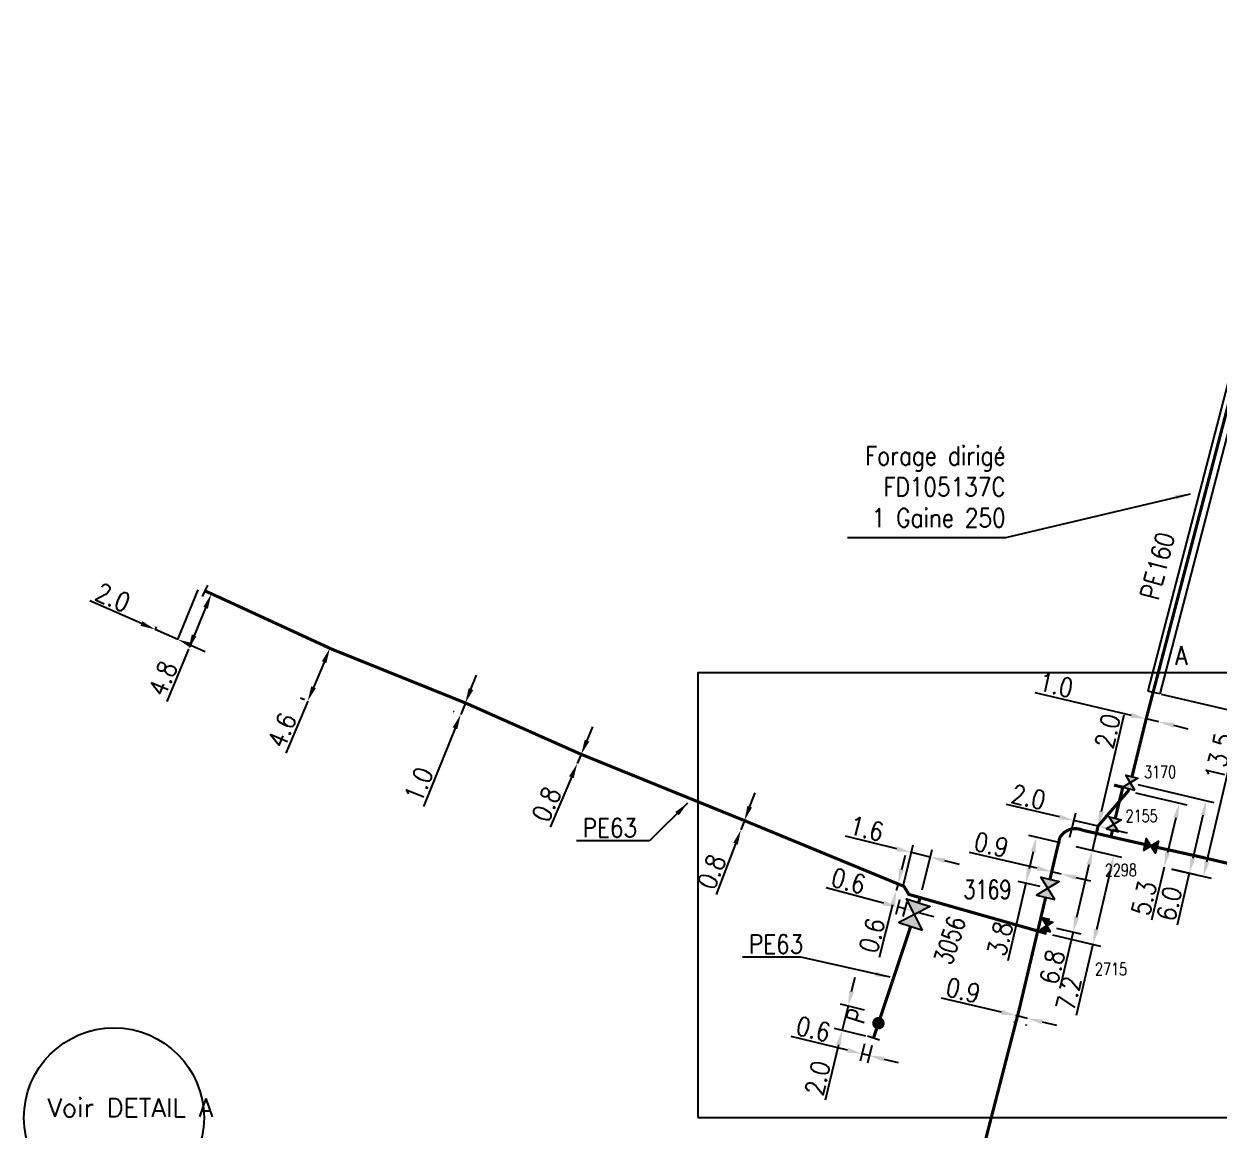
# Model space of a CAD drawing. Header units: millimetres. Extents: x 104988 to 105484, y 137061 to 138000.
# Drawn here: x 105015.8 to 105112, y 137683.5 to 137772.5 of the extents above; entities that cross this region are included whole.
import ezdxf
from ezdxf.enums import TextEntityAlignment as Align

# ---------------------------------------------------------------- set-up
doc = ezdxf.new("R2010")
doc.units = ezdxf.units.MM
doc.header["$PDMODE"] = 34
doc.layers.get('0').update_dxf_attribs({"linetype": 'CONTINUOUS'})
doc.layers.get('DEFPOINTS').update_dxf_attribs({"linetype": 'CONTINUOUS'})
for name, color, linetype in [('G_120', 4, 'CONTINUOUS'), ('G_300', 7, 'CONTINUOUS'), ('G_340', 7, 'CONTINUOUS'), ('G_400', 7, 'CONTINUOUS')]:
    doc.layers.add(name, color=color, linetype=linetype)
doc.styles.add('G_ROMANS', font='ROMANS.SHX', dxfattribs={"width": 0.75})
doc.styles.get("Standard").update_dxf_attribs({"font": 'romans.shx', "width": 0.85})
doc.linetypes.add('G_TYPB_PE', pattern='A,5,-0.3,["o",Standard,S=1.5,R=0,X=0,Y=-0.5],-1.65', length=6.95)
doc.dimstyles.get("Standard").update_dxf_attribs({"dimtxt": 1.5, "dimasz": 1.2, "dimexe": 0.625, "dimexo": 0.625, "dimgap": 0.25, "dimtad": 1, "dimdec": 1, "dimzin": 0, "dimdsep": 46, "dimtxsty": 'Standard', "dimcen": -0.5, "dimadec": 0, "dimazin": 0, "dimtfac": 1, "dimtdec": 1, "dimtmove": 0, "dimatfit": 3, "dimfxl": 0, "dimtolj": 1, "dimtzin": 0, "dimarcsym": 0})

# ---------------------------------------------------------------- blocks, each defined once
blk = doc.blocks.new('*D17')
at = {"layer": 'DEFPOINTS', "color": 0, "linetype": 'Continuous', "transparency": 16777216}
for p in [(105095.642, 137692.822), (105096.556, 137692.489), (105096.582, 137692.6)]:
    blk.add_point(p, dxfattribs=at)
at = {"layer": 'G_120', "color": 0, "linetype": 'Continuous', "lineweight": -2, "transparency": 16777216}
for p, q in [((105094.448, 137692.988), (105089.633, 137694.128)), ((105096.556, 137692.489), (105095.616, 137692.712)), ((105095.498, 137692.214), (105095.472, 137692.103)), ((105096.438, 137691.992), (105096.412, 137691.881)), ((105097.724, 137692.213), (105098.892, 137691.936))]:
    blk.add_line(p, q, dxfattribs=at)
at = {"layer": 'G_120', "color": 0, "linetype": 'Continuous', "transparency": 16777216}
for points in [[(105094.494, 137693.183), (105094.402, 137692.793), (105095.616, 137692.712)], [(105097.77, 137692.407), (105097.678, 137692.018), (105096.556, 137692.489)]]:
    blk.add_solid(points, dxfattribs=at)
at = {"layer": 'G_120', "color": 0, "linetype": 'Continuous', "transparency": 16777216, "insert": (105091.377, 137694.743), "char_height": 1.5, "attachment_point": 5, "rotation": 346.68155}
blk.add_mtext('\\A1;0.9', dxfattribs=at)
blk = doc.blocks.new('*D188')
at = {"layer": 'DEFPOINTS', "color": 0, "linetype": 'Continuous', "transparency": 16777216}
for p in [(105099.82, 137706.467), (105101.759, 137706.013), (105098.281, 137699.894)]:
    blk.add_point(p, dxfattribs=at)
at = {"layer": 'G_300', "color": 0, "linetype": 'Continuous', "lineweight": -2, "transparency": 16777216}
for p, q in [((105100.429, 137706.324), (105102.367, 137705.87)), ((105101.485, 137704.844), (105100.493, 137700.609)), ((105098.889, 137699.752), (105100.828, 137699.298)), ((105100.22, 137699.44), (105099.152, 137694.882))]:
    blk.add_line(p, q, dxfattribs=at)
at = {"layer": 'G_300', "color": 0, "linetype": 'Continuous', "transparency": 16777216}
for points in [[(105101.291, 137704.89), (105101.68, 137704.799), (105101.759, 137706.013)], [(105100.299, 137700.654), (105100.688, 137700.563), (105100.22, 137699.44)]]:
    blk.add_solid(points, dxfattribs=at)
at = {"layer": 'G_300', "color": 0, "linetype": 'Continuous', "transparency": 16777216, "insert": (105098.533, 137696.624), "char_height": 1.5, "attachment_point": 5, "rotation": 76.81875}
blk.add_mtext('\\A1;6.8', dxfattribs=at)
blk = doc.blocks.new('*D189')
at = {"layer": 'DEFPOINTS', "color": 0, "linetype": 'Continuous', "transparency": 16777216}
for p in [(105086.424, 137702.618), (105087.004, 137702.464), (105086.116, 137701.455)]:
    blk.add_point(p, dxfattribs=at)
at = {"layer": 'G_120', "color": 0, "linetype": 'Continuous', "lineweight": -2, "transparency": 16777216}
for p, q in [((105084.956, 137701.763), (105080.364, 137702.98)), ((105086.264, 137702.014), (105085.955, 137700.851)), ((105086.696, 137701.301), (105086.116, 137701.455)), ((105086.844, 137701.86), (105086.535, 137700.697)), ((105087.855, 137700.994), (105089.015, 137700.686))]:
    blk.add_line(p, q, dxfattribs=at)
at = {"layer": 'G_120', "color": 0, "linetype": 'Continuous', "transparency": 16777216}
for points in [[(105085.007, 137701.956), (105084.904, 137701.569), (105086.116, 137701.455)], [(105087.907, 137701.187), (105087.804, 137700.801), (105086.696, 137701.301)]]:
    blk.add_solid(points, dxfattribs=at)
at = {"layer": 'G_120', "color": 0, "linetype": 'Continuous', "transparency": 16777216, "insert": (105082.153, 137703.54), "char_height": 1.5, "attachment_point": 5, "rotation": 345.15176}
blk.add_mtext('\\A1;0.6', dxfattribs=at)
blk = doc.blocks.new('*D190')
at = {"layer": 'DEFPOINTS', "color": 0, "linetype": 'Continuous', "transparency": 16777216}
for p in [(105086.134, 137703.307), (105085.998, 137702.774), (105085.998, 137702.774)]:
    blk.add_point(p, dxfattribs=at)
at = {"layer": 'G_120', "color": 0, "linetype": 'Continuous', "lineweight": -2, "transparency": 16777216}
for p, q in [((105086.432, 137704.47), (105086.729, 137705.632)), ((105086.134, 137703.307), (105085.998, 137702.774)), ((105085.701, 137701.612), (105084.618, 137697.376))]:
    blk.add_line(p, q, dxfattribs=at)
at = {"layer": 'G_120', "color": 0, "linetype": 'Continuous', "transparency": 16777216}
for points in [[(105086.238, 137704.519), (105086.625, 137704.42), (105086.134, 137703.307)], [(105085.507, 137701.661), (105085.895, 137701.562), (105085.998, 137702.774)]]:
    blk.add_solid(points, dxfattribs=at)
at = {"layer": 'G_120', "color": 0, "linetype": 'Continuous', "transparency": 16777216, "insert": (105084.042, 137699.16), "char_height": 1.5, "attachment_point": 5, "rotation": 75.66106}
blk.add_mtext('\\A1;0.6', dxfattribs=at)
blk = doc.blocks.new('*D191')
at = {"layer": 'DEFPOINTS', "color": 0, "linetype": 'Continuous', "transparency": 16777216}
for p in [(105051.406, 137717.84), (105050.964, 137716.94), (105051.03, 137716.913)]:
    blk.add_point(p, dxfattribs=at)
at = {"layer": 'G_120', "color": 0, "linetype": 'Continuous', "lineweight": -2, "transparency": 16777216}
for p, q in [((105051.791, 137718.979), (105052.243, 137720.091)), ((105050.827, 137718.075), (105050.761, 137718.102)), ((105051.34, 137717.867), (105050.964, 137716.94)), ((105050.451, 137717.148), (105050.385, 137717.175)), ((105050.512, 137715.828), (105047.962, 137709.546))]:
    blk.add_line(p, q, dxfattribs=at)
at = {"layer": 'G_120', "color": 0, "linetype": 'Continuous', "transparency": 16777216}
for points in [[(105051.606, 137719.054), (105051.977, 137718.903), (105051.34, 137717.867)], [(105050.327, 137715.904), (105050.698, 137715.753), (105050.964, 137716.94)]]:
    blk.add_solid(points, dxfattribs=at)
at = {"layer": 'G_120', "color": 0, "linetype": 'Continuous', "transparency": 16777216, "insert": (105047.598, 137711.307), "char_height": 1.5, "attachment_point": 5, "rotation": 67.90596}
blk.add_mtext('\\A1;1.0', dxfattribs=at)
blk = doc.blocks.new('*D192')
at = {"layer": 'DEFPOINTS', "color": 0, "linetype": 'Continuous', "transparency": 16777216}
for p in [(105060.655, 137713.732), (105060.34, 137712.996), (105060.34, 137712.996)]:
    blk.add_point(p, dxfattribs=at)
at = {"layer": 'G_120', "color": 0, "linetype": 'Continuous', "lineweight": -2, "transparency": 16777216}
for p, q in [((105061.126, 137714.835), (105061.597, 137715.939)), ((105060.655, 137713.732), (105060.34, 137712.996)), ((105059.869, 137711.892), (105058.152, 137707.872))]:
    blk.add_line(p, q, dxfattribs=at)
at = {"layer": 'G_120', "color": 0, "linetype": 'Continuous', "transparency": 16777216}
for points in [[(105060.942, 137714.914), (105061.31, 137714.757), (105060.655, 137713.732)], [(105059.685, 137711.971), (105060.053, 137711.814), (105060.34, 137712.996)]]:
    blk.add_solid(points, dxfattribs=at)
at = {"layer": 'G_120', "color": 0, "linetype": 'Continuous', "transparency": 16777216, "insert": (105057.855, 137709.723), "char_height": 1.5, "attachment_point": 5, "rotation": 66.86924}
blk.add_mtext('\\A1;0.8', dxfattribs=at)
blk = doc.blocks.new('*D193')
at = {"layer": 'DEFPOINTS', "color": 0, "linetype": 'Continuous', "transparency": 16777216}
for p in [(105073.781, 137708.402), (105073.496, 137707.655), (105073.496, 137707.655)]:
    blk.add_point(p, dxfattribs=at)
at = {"layer": 'G_120', "color": 0, "linetype": 'Continuous', "lineweight": -2, "transparency": 16777216}
for p, q in [((105074.21, 137709.523), (105074.638, 137710.644)), ((105073.781, 137708.402), (105073.496, 137707.655)), ((105073.067, 137706.534), (105071.507, 137702.451))]:
    blk.add_line(p, q, dxfattribs=at)
at = {"layer": 'G_120', "color": 0, "linetype": 'Continuous', "transparency": 16777216}
for points in [[(105074.023, 137709.595), (105074.396, 137709.452), (105073.781, 137708.402)], [(105072.88, 137706.606), (105073.254, 137706.463), (105073.496, 137707.655)]]:
    blk.add_solid(points, dxfattribs=at)
at = {"layer": 'G_120', "color": 0, "linetype": 'Continuous', "transparency": 16777216, "insert": (105071.139, 137704.289), "char_height": 1.5, "attachment_point": 5, "rotation": 69.08682}
blk.add_mtext('\\A1;0.8', dxfattribs=at)
blk = doc.blocks.new('*D194')
at = {"layer": 'DEFPOINTS', "color": 0, "linetype": 'Continuous', "transparency": 16777216}
for p in [(105040.758, 137722.126), (105038.665, 137718.016), (105038.979, 137717.884)]:
    blk.add_point(p, dxfattribs=at)
at = {"layer": 'G_120', "color": 0, "linetype": 'Continuous', "lineweight": -2, "transparency": 16777216}
for p, q in [((105040.182, 137722.368), (105039.868, 137722.499)), ((105039.98, 137721.151), (105039.129, 137719.122)), ((105038.665, 137718.016), (105036.905, 137713.818)), ((105038.402, 137718.126), (105038.089, 137718.258))]:
    blk.add_line(p, q, dxfattribs=at)
at = {"layer": 'G_120', "color": 0, "linetype": 'Continuous', "transparency": 16777216}
for points in [[(105039.796, 137721.229), (105040.165, 137721.074), (105040.445, 137722.258)], [(105038.945, 137719.2), (105039.314, 137719.045), (105038.665, 137718.016)]]:
    blk.add_solid(points, dxfattribs=at)
at = {"layer": 'G_120', "color": 0, "linetype": 'Continuous', "transparency": 16777216, "insert": (105036.596, 137715.667), "char_height": 1.5, "attachment_point": 5, "rotation": 67.24482}
blk.add_mtext('\\A1;4.6', dxfattribs=at)
blk = doc.blocks.new('*D195')
at = {"layer": 'DEFPOINTS', "color": 0, "linetype": 'Continuous', "transparency": 16777216}
for p in [(105030.918, 137726.624), (105029.069, 137722.194), (105029.076, 137722.191)]:
    blk.add_point(p, dxfattribs=at)
at = {"layer": 'G_120', "color": 0, "linetype": 'Continuous', "lineweight": -2, "transparency": 16777216}
for p, q in [((105030.341, 137726.864), (105030.334, 137726.867)), ((105030.45, 137725.519), (105029.529, 137723.302)), ((105029.069, 137722.194), (105027.322, 137717.99)), ((105028.499, 137722.431), (105028.492, 137722.434))]:
    blk.add_line(p, q, dxfattribs=at)
at = {"layer": 'G_120', "color": 0, "linetype": 'Continuous', "transparency": 16777216}
for points in [[(105030.266, 137725.595), (105030.635, 137725.442), (105030.911, 137726.627)], [(105029.345, 137723.379), (105029.714, 137723.226), (105029.069, 137722.194)]]:
    blk.add_solid(points, dxfattribs=at)
at = {"layer": 'G_120', "color": 0, "linetype": 'Continuous', "transparency": 16777216, "insert": (105027.007, 137719.838), "char_height": 1.5, "attachment_point": 5, "rotation": 67.43752}
blk.add_mtext('\\A1;4.8', dxfattribs=at)
blk = doc.blocks.new('*D196')
at = {"layer": 'DEFPOINTS', "color": 0, "linetype": 'Continuous', "transparency": 16777216}
for p in [(105026.228, 137723.415), (105026.388, 137723.779), (105028.06, 137722.612)]:
    blk.add_point(p, dxfattribs=at)
at = {"layer": 'G_340', "color": 0, "linetype": 'Continuous', "lineweight": -2, "transparency": 16777216}
for p, q in [((105025.289, 137724.261), (105021.15, 137726.075)), ((105026.479, 137723.988), (105026.388, 137723.779)), ((105028.219, 137722.976), (105026.388, 137723.779)), ((105029.319, 137722.494), (105030.418, 137722.013))]:
    blk.add_line(p, q, dxfattribs=at)
at = {"layer": 'G_340', "color": 0, "linetype": 'Continuous', "transparency": 16777216}
for points in [[(105025.369, 137724.444), (105025.208, 137724.077), (105026.388, 137723.779)], [(105029.399, 137722.678), (105029.238, 137722.311), (105028.219, 137722.976)]]:
    blk.add_solid(points, dxfattribs=at)
at = {"layer": 'G_340', "color": 0, "linetype": 'Continuous', "transparency": 16777216, "insert": (105023.003, 137726.354), "char_height": 1.5, "attachment_point": 5, "rotation": 336.33325}
blk.add_mtext('\\A1;2.0', dxfattribs=at)
blk = doc.blocks.new('G_340_07')
at = {"color": 0, "linetype": 'Continuous', "const_width": 0.25, "flags": 128}
blk.add_lwpolyline([(0, 0), (1.25, 0)], dxfattribs=at)
at = {"color": 0, "linetype": 'Continuous', "flags": 128}
blk.add_lwpolyline([(1.25, -0.5), (1.25, 0.5)], dxfattribs=at)
at = {"color": 0, "linetype": 'Continuous', "width": 0.75, "flags": 3}
for tag, p in [('DEF_LEG', (0, -5)), ('DEF_COUP', (0, -7.5)), ('DEF_TYPE', (0, -10))]:
    blk.add_attdef(tag, text='', height=1.2, dxfattribs=at).set_placement(p, align=Align.MIDDLE)
blk = doc.blocks.new('G_300_04')
at = {"linetype": 'Continuous'}
h = blk.add_hatch(color=0, dxfattribs=at)
h.paths.add_polyline_path([(-1, 1), (-1, -1), (0, 0)])
h.paths.add_polyline_path([(1, 1), (0, 0), (1, -1)])
at = {"color": 0, "linetype": 'Continuous', "flags": 128}
blk.add_lwpolyline([(-1, -1), (1, 1), (1, -1), (-1, 1)], close=True, dxfattribs=at)
at = {"color": 0, "linetype": 'Continuous', "style": 'G_ROMANS', "width": 0.75}
blk.add_attdef('NUM', text='', height=1.5, dxfattribs=at).set_placement((0, 2.1), align=Align.MIDDLE_CENTER)
at = {"color": 0, "linetype": 'Continuous', "style": 'G_ROMANS', "width": 0.75, "flags": 3}
for tag, p in [('DEF_LEG', (0, -5)), ('DEF_COUP', (0, -7.5)), ('DEF_TYPE', (0, -10))]:
    blk.add_attdef(tag, text='', height=1.2, dxfattribs=at).set_placement(p, align=Align.MIDDLE)
blk = doc.blocks.new('*D232')
at = {"layer": 'DEFPOINTS', "color": 0, "linetype": 'Continuous', "transparency": 16777216}
for p in [(105088.721, 137705.466), (105086.424, 137702.618), (105087.925, 137702.23)]:
    blk.add_point(p, dxfattribs=at)
at = {"layer": 'G_120', "color": 0, "linetype": 'Continuous', "lineweight": -2, "transparency": 16777216}
for p, q in [((105086.05, 137706.123), (105081.924, 137707.138)), ((105086.573, 137703.225), (105087.365, 137706.443)), ((105088.721, 137705.466), (105087.216, 137705.836)), ((105088.074, 137702.837), (105088.87, 137706.073)), ((105089.886, 137705.179), (105091.051, 137704.892))]:
    blk.add_line(p, q, dxfattribs=at)
at = {"layer": 'G_120', "color": 0, "linetype": 'Continuous', "transparency": 16777216}
for points in [[(105086.098, 137706.317), (105086.002, 137705.929), (105087.216, 137705.836)], [(105089.934, 137705.373), (105089.838, 137704.985), (105088.721, 137705.466)]]:
    blk.add_solid(points, dxfattribs=at)
at = {"layer": 'G_120', "color": 0, "linetype": 'Continuous', "transparency": 16777216, "insert": (105083.615, 137707.752), "char_height": 1.5, "attachment_point": 5, "rotation": 346.17927}
blk.add_mtext('\\A1;1.6', dxfattribs=at)
blk = doc.blocks.new('*D233')
at = {"layer": 'DEFPOINTS', "color": 0, "linetype": 'Continuous', "transparency": 16777216}
for p in [(105082.117, 137693.476), (105084.058, 137693.001), (105084.165, 137690.915)]:
    blk.add_point(p, dxfattribs=at)
at = {"layer": 'G_340', "color": 0, "linetype": 'Continuous', "lineweight": -2, "transparency": 16777216}
for p, q in [((105082.402, 137694.641), (105082.688, 137695.807)), ((105083.451, 137693.149), (105081.51, 137693.624)), ((105082.117, 137693.476), (105081.641, 137691.533)), ((105083.558, 137691.064), (105081.034, 137691.682)), ((105081.356, 137690.368), (105080.263, 137685.905))]:
    blk.add_line(p, q, dxfattribs=at)
at = {"layer": 'G_340', "color": 0, "linetype": 'Continuous', "transparency": 16777216}
for points in [[(105082.208, 137694.689), (105082.597, 137694.594), (105082.117, 137693.476)], [(105081.162, 137690.415), (105081.55, 137690.32), (105081.641, 137691.533)]]:
    blk.add_solid(points, dxfattribs=at)
at = {"layer": 'G_340', "color": 0, "linetype": 'Continuous', "transparency": 16777216, "insert": (105079.669, 137687.683), "char_height": 1.5, "attachment_point": 5, "rotation": 76.24266}
blk.add_mtext('\\A1;2.0', dxfattribs=at)
blk = doc.blocks.new('*D234')
at = {"layer": 'DEFPOINTS', "color": 0, "linetype": 'Continuous', "transparency": 16777216}
for p in [(105083.582, 137691.058), (105084.165, 137690.915), (105083.236, 137689.642)]:
    blk.add_point(p, dxfattribs=at)
at = {"layer": 'G_340', "color": 0, "linetype": 'Continuous', "lineweight": -2, "transparency": 16777216}
for p, q in [((105082.07, 137689.928), (105077.548, 137691.035)), ((105083.434, 137690.451), (105083.087, 137689.035)), ((105083.818, 137689.5), (105083.236, 137689.642)), ((105084.016, 137690.308), (105083.67, 137688.893)), ((105084.984, 137689.214), (105086.15, 137688.929))]:
    blk.add_line(p, q, dxfattribs=at)
at = {"layer": 'G_340', "color": 0, "linetype": 'Continuous', "transparency": 16777216}
for points in [[(105082.118, 137690.122), (105082.023, 137689.733), (105083.236, 137689.642)], [(105085.032, 137689.408), (105084.936, 137689.02), (105083.818, 137689.5)]]:
    blk.add_solid(points, dxfattribs=at)
at = {"layer": 'G_340', "color": 0, "linetype": 'Continuous', "transparency": 16777216, "insert": (105079.326, 137691.629), "char_height": 1.5, "attachment_point": 5, "rotation": 346.24266}
blk.add_mtext('\\A1;0.6', dxfattribs=at)
blk = doc.blocks.new('G_300_12')
at = {"color": 0, "linetype": 'Continuous', "const_width": 0.497, "flags": 128}
blk.add_lwpolyline([(-0.252, 0, 1), (0.252, 0, 1)], format="xyb", close=True, dxfattribs=at)
at = {"color": 0, "linetype": 'Continuous', "style": 'G_ROMANS', "width": 0.75}
blk.add_text('P', height=1.5, dxfattribs=at).set_placement((0, 1.85), align=Align.MIDDLE)
at = {"color": 0, "linetype": 'Continuous', "width": 0.75, "flags": 3}
for tag, p in [('DEF_LEG', (0, -5)), ('DEF_COUP', (0, -7.5)), ('DEF_TYPE', (0, -10))]:
    blk.add_attdef(tag, text='', height=1.2, dxfattribs=at).set_placement(p, align=Align.MIDDLE)
blk = doc.blocks.new('*D300')
at = {"layer": 'DEFPOINTS', "color": 0, "linetype": 'Continuous', "transparency": 16777216}
for p in [(105104.813, 137711.451), (105110.935, 137710.011), (105107.527, 137704.651)]:
    blk.add_point(p, dxfattribs=at)
at = {"layer": 'G_300', "color": 0, "linetype": 'Continuous', "lineweight": -2, "transparency": 16777216}
for p, q in [((105105.422, 137711.307), (105111.544, 137709.868)), ((105110.66, 137708.843), (105109.837, 137705.34)), ((105108.135, 137704.508), (105110.17, 137704.029)), ((105109.562, 137704.172), (105108.575, 137699.976))]:
    blk.add_line(p, q, dxfattribs=at)
at = {"layer": 'G_300', "color": 0, "linetype": 'Continuous', "transparency": 16777216}
for points in [[(105110.466, 137708.888), (105110.855, 137708.797), (105110.935, 137710.011)], [(105109.642, 137705.386), (105110.031, 137705.294), (105109.562, 137704.172)]]:
    blk.add_solid(points, dxfattribs=at)
at = {"layer": 'G_300', "color": 0, "linetype": 'Continuous', "transparency": 16777216, "insert": (105107.958, 137701.719), "char_height": 1.5, "attachment_point": 5, "rotation": 76.76534}
blk.add_mtext('\\A1;6.0', dxfattribs=at)
blk = doc.blocks.new('*D301')
at = {"layer": 'DEFPOINTS', "color": 0, "linetype": 'Continuous', "transparency": 16777216}
for p in [(105102.221, 137707.958), (105102.221, 137707.958), (105099.82, 137706.467)]:
    blk.add_point(p, dxfattribs=at)
at = {"layer": 'G_120', "color": 0, "linetype": 'Continuous', "lineweight": -2, "transparency": 16777216}
for p, q in [((105102.496, 137709.126), (105104.332, 137716.919)), ((105101.762, 137706.009), (105102.221, 137707.958)), ((105102.829, 137707.815), (105102.829, 137707.815)), ((105100.428, 137706.323), (105102.37, 137705.866)), ((105101.487, 137704.841), (105101.211, 137703.673))]:
    blk.add_line(p, q, dxfattribs=at)
at = {"layer": 'G_120', "color": 0, "linetype": 'Continuous', "transparency": 16777216}
for points in [[(105102.302, 137709.172), (105102.691, 137709.081), (105102.221, 137707.958)], [(105101.292, 137704.887), (105101.681, 137704.795), (105101.762, 137706.009)]]:
    blk.add_solid(points, dxfattribs=at)
at = {"layer": 'G_120', "color": 0, "linetype": 'Continuous', "transparency": 16777216, "insert": (105102.995, 137715.605), "char_height": 1.5, "attachment_point": 5, "rotation": 76.74199}
blk.add_mtext('\\A1;2.0', dxfattribs=at)
blk = doc.blocks.new('*D302')
at = {"layer": 'DEFPOINTS', "color": 0, "linetype": 'Continuous', "transparency": 16777216}
for p in [(105104.638, 137710.774), (105108.748, 137709.805), (105107.527, 137704.651)]:
    blk.add_point(p, dxfattribs=at)
at = {"layer": 'G_120', "color": 0, "linetype": 'Continuous', "lineweight": -2, "transparency": 16777216}
for p, q in [((105105.246, 137710.63), (105109.356, 137709.662)), ((105108.472, 137708.637), (105107.808, 137705.817)), ((105107.533, 137704.649), (105106.53, 137700.394)), ((105108.135, 137704.507), (105108.141, 137704.506))]:
    blk.add_line(p, q, dxfattribs=at)
at = {"layer": 'G_120', "color": 0, "linetype": 'Continuous', "transparency": 16777216}
for points in [[(105108.278, 137708.683), (105108.667, 137708.592), (105108.748, 137709.805)], [(105107.613, 137705.863), (105108.003, 137705.772), (105107.533, 137704.649)]]:
    blk.add_solid(points, dxfattribs=at)
at = {"layer": 'G_120', "color": 0, "linetype": 'Continuous', "transparency": 16777216, "insert": (105105.92, 137702.167), "char_height": 1.5, "attachment_point": 5, "rotation": 76.74199}
blk.add_mtext('\\A1;5.3', dxfattribs=at)
blk = doc.blocks.new('*D303')
at = {"layer": 'DEFPOINTS', "color": 0, "linetype": 'Continuous', "transparency": 16777216}
for p in [(105102.221, 137707.958), (105102.221, 137707.958), (105099.822, 137706.466)]:
    blk.add_point(p, dxfattribs=at)
at = {"layer": 'G_120', "color": 0, "linetype": 'Continuous', "lineweight": -2, "transparency": 16777216}
for p, q in [((105099.113, 137708.691), (105094.858, 137709.693)), ((105099.965, 137707.074), (105100.425, 137709.024)), ((105102.221, 137707.958), (105100.281, 137708.415)), ((105102.078, 137707.35), (105102.078, 137707.35)), ((105103.389, 137707.683), (105104.557, 137707.408))]:
    blk.add_line(p, q, dxfattribs=at)
at = {"layer": 'G_120', "color": 0, "linetype": 'Continuous', "transparency": 16777216}
for points in [[(105099.159, 137708.885), (105099.067, 137708.496), (105100.281, 137708.415)], [(105103.435, 137707.878), (105103.343, 137707.489), (105102.221, 137707.958)]]:
    blk.add_solid(points, dxfattribs=at)
at = {"layer": 'G_120', "color": 0, "linetype": 'Continuous', "transparency": 16777216, "insert": (105096.631, 137710.303), "char_height": 1.5, "attachment_point": 5, "rotation": 346.74199}
blk.add_mtext('\\A1;2.0', dxfattribs=at)
blk = doc.blocks.new('*D304')
at = {"layer": 'DEFPOINTS', "color": 0, "linetype": 'Continuous', "transparency": 16777216}
for p in [(105098.496, 137704.288), (105098.496, 137704.288), (105099.269, 137704.105)]:
    blk.add_point(p, dxfattribs=at)
at = {"layer": 'G_120', "color": 0, "linetype": 'Continuous', "lineweight": -2, "transparency": 16777216}
for p, q in [((105097.328, 137704.564), (105091.89, 137705.848)), ((105099.269, 137704.105), (105098.496, 137704.288)), ((105100.437, 137703.829), (105101.605, 137703.553))]:
    blk.add_line(p, q, dxfattribs=at)
at = {"layer": 'G_120', "color": 0, "linetype": 'Continuous', "transparency": 16777216}
for points in [[(105097.374, 137704.758), (105097.282, 137704.369), (105098.496, 137704.288)], [(105100.483, 137704.024), (105100.391, 137703.634), (105099.269, 137704.105)]]:
    blk.add_solid(points, dxfattribs=at)
at = {"layer": 'G_120', "color": 0, "linetype": 'Continuous', "transparency": 16777216, "insert": (105093.634, 137706.464), "char_height": 1.5, "attachment_point": 5, "rotation": 346.70997}
blk.add_mtext('\\A1;0.9', dxfattribs=at)
blk = doc.blocks.new('*D305')
at = {"layer": 'DEFPOINTS', "color": 0, "linetype": 'Continuous', "transparency": 16777216}
for p in [(105106.696, 137718.719), (105113.798, 137717.046), (105107.527, 137704.651)]:
    blk.add_point(p, dxfattribs=at)
at = {"layer": 'G_400', "color": 0, "linetype": 'Continuous', "lineweight": -2, "transparency": 16777216}
for p, q in [((105107.304, 137718.576), (105114.406, 137716.903)), ((105110.976, 137705.071), (105113.522, 137715.878)), ((105108.135, 137704.507), (105111.309, 137703.76))]:
    blk.add_line(p, q, dxfattribs=at)
at = {"layer": 'G_400', "color": 0, "linetype": 'Continuous', "transparency": 16777216}
for points in [[(105113.328, 137715.924), (105113.717, 137715.832), (105113.798, 137717.046)], [(105110.781, 137705.117), (105111.171, 137705.025), (105110.701, 137703.903)]]:
    blk.add_solid(points, dxfattribs=at)
at = {"layer": 'G_400', "color": 0, "linetype": 'Continuous', "transparency": 16777216, "insert": (105111.949, 137713.56), "char_height": 1.5, "attachment_point": 5, "rotation": 76.74199}
blk.add_mtext('\\A1;13.5', dxfattribs=at)
blk = doc.blocks.new('*D307')
at = {"layer": 'DEFPOINTS', "color": 0, "linetype": 'Continuous', "transparency": 16777216}
for p in [(105099.82, 137706.467), (105096.409, 137703.363), (105098.18, 137702.95)]:
    blk.add_point(p, dxfattribs=at)
at = {"layer": 'G_300', "color": 0, "linetype": 'Continuous', "lineweight": -2, "transparency": 16777216}
for p, q in [((105099.211, 137706.609), (105096.663, 137707.203)), ((105096.999, 137705.892), (105096.682, 137704.532)), ((105096.409, 137703.363), (105094.954, 137697.124)), ((105097.571, 137703.092), (105095.801, 137703.505))]:
    blk.add_line(p, q, dxfattribs=at)
at = {"layer": 'G_300', "color": 0, "linetype": 'Continuous', "transparency": 16777216}
for points in [[(105096.804, 137705.938), (105097.194, 137705.847), (105097.271, 137707.061)], [(105096.487, 137704.577), (105096.876, 137704.486), (105096.409, 137703.363)]]:
    blk.add_solid(points, dxfattribs=at)
at = {"layer": 'G_300', "color": 0, "linetype": 'Continuous', "transparency": 16777216, "insert": (105094.341, 137698.896), "char_height": 1.5, "attachment_point": 5, "rotation": 76.87363}
blk.add_mtext('\\A1;3.8', dxfattribs=at)
blk = doc.blocks.new('*D308')
at = {"layer": 'DEFPOINTS', "color": 0, "linetype": 'Continuous', "transparency": 16777216}
for p in [(105106.091, 137716.585), (105106.091, 137716.585), (105107.109, 137716.345)]:
    blk.add_point(p, dxfattribs=at)
at = {"layer": 'G_120', "color": 0, "linetype": 'Continuous', "lineweight": -2, "transparency": 16777216}
for p, q in [((105104.923, 137716.86), (105097.164, 137718.688)), ((105107.109, 137716.345), (105106.091, 137716.585)), ((105108.277, 137716.07), (105109.445, 137715.794))]:
    blk.add_line(p, q, dxfattribs=at)
at = {"layer": 'G_120', "color": 0, "linetype": 'Continuous', "transparency": 16777216}
for points in [[(105104.969, 137717.054), (105104.877, 137716.665), (105106.091, 137716.585)], [(105108.323, 137716.264), (105108.231, 137715.875), (105107.109, 137716.345)]]:
    blk.add_solid(points, dxfattribs=at)
at = {"layer": 'G_120', "color": 0, "linetype": 'Continuous', "transparency": 16777216, "insert": (105098.848, 137719.319), "char_height": 1.5, "attachment_point": 5, "rotation": 346.74199}
blk.add_mtext('\\A1;1.0', dxfattribs=at)
blk = doc.blocks.new('*D309')
at = {"layer": 'DEFPOINTS', "color": 0, "linetype": 'Continuous', "transparency": 16777216}
for p in [(105099.82, 137706.467), (105097.962, 137699.351), (105101.813, 137698.449)]:
    blk.add_point(p, dxfattribs=at)
at = {"layer": 'G_120', "color": 0, "linetype": 'Continuous', "lineweight": -2, "transparency": 16777216}
for p, q in [((105100.429, 137706.324), (105104.098, 137705.465)), ((105103.216, 137704.439), (105102.086, 137699.618)), ((105098.57, 137699.209), (105102.421, 137698.307)), ((105101.813, 137698.449), (105100.472, 137692.724))]:
    blk.add_line(p, q, dxfattribs=at)
at = {"layer": 'G_120', "color": 0, "linetype": 'Continuous', "transparency": 16777216}
for points in [[(105103.021, 137704.484), (105103.41, 137704.393), (105103.489, 137705.607)], [(105101.892, 137699.663), (105102.281, 137699.572), (105101.813, 137698.449)]]:
    blk.add_solid(points, dxfattribs=at)
at = {"layer": 'G_120', "color": 0, "linetype": 'Continuous', "transparency": 16777216, "insert": (105099.86, 137694.496), "char_height": 1.5, "attachment_point": 5, "rotation": 76.81875}
blk.add_mtext('\\A1;7.2', dxfattribs=at)

msp = doc.modelspace()

# ---------------------------------------------------------------- linework, layer by layer
at = {"layer": 'G_120', "linetype": 'G_TYPB_PE', "const_width": 0.25}
msp.add_lwpolyline([(105122.984, 137774.098), (105119.692, 137768.691), (105116.899, 137757.949), (105106.091, 137716.585), (105104.949, 137711.932)], dxfattribs=at)
at = {"layer": 'G_120', "linetype": 'G_TYPB_PE', "const_width": 0.25, "flags": 128}
for points in [[(105098.008, 137699.546), (105097.962, 137699.351), (105097.962, 137699.351), (105087.004, 137702.464), (105086.613, 137703.115), (105086.134, 137703.307), (105073.781, 137708.402), (105060.655, 137713.732), (105051.406, 137717.84), (105040.574, 137722.204), (105031.528, 137726.375), (105031.528, 137726.375)], [(105104.694, 137710.991), (105104.638, 137710.774), (105102.221, 137707.958), (105102.084, 137707.372)], [(105103.607, 137708.586), (105104.213, 137711.086), (105103.506, 137711.255)], [(105103.257, 137707.101), (105103.378, 137707.613)], [(105087.78, 137701.787), (105087.925, 137702.23)], [(105084.56, 137692.101), (105087.154, 137699.887)], [(105097.616, 137700.561), (105098.218, 137700.422), (105098.195, 137700.324)]]:
    msp.add_lwpolyline(points, dxfattribs=at)
for points in [[(105098.352, 137703.68), (105098.496, 137704.288), (105099.138, 137707.006, -0.39556), (105100.979, 137707.627), (105104.273, 137706.866), (105105.985, 137706.481)], [(105128.676, 137685.379), (105125.93, 137692.195), (105122.033, 137701.465, 0.252092), (105120.272, 137703.171, 0.012103), (105120.151, 137703.202), (105110.357, 137705.501), (105106.958, 137706.252)], [(105029.897, 137416.758), (105033.084, 137430.55), (105033.558, 137432.584), (105036.522, 137444.734), (105036.893, 137446.438), (105040.203, 137458.612), (105041.839, 137463.876), (105042.018, 137466.943), (105042.897, 137469.777), (105046.428, 137484.752), (105052.337, 137509.588), (105056.679, 137529.195), (105059.39, 137537.829), (105062.406, 137550.457), (105063.369, 137554.945), (105063.369, 137554.945), (105065.51, 137563.968), (105066.708, 137569.291), (105068.669, 137577.484), (105069.464, 137580.49, 0.494799), (105069.034, 137581.219), (105068.63, 137581.321, -0.440155), (105068.186, 137581.934), (105068.866, 137584.347), (105071.825, 137596.346), (105072.338, 137598.501), (105075.446, 137611.487), (105078.173, 137623.179), (105081.519, 137637.924), (105084.547, 137650.637), (105087.673, 137664.387, -0.215872), (105088.178, 137665.074), (105089.035, 137665.654, 0.213759), (105089.476, 137666.142), (105090.609, 137670.393), (105090.628, 137670.464, 0.191409), (105090.451, 137671.32, -0.207513), (105090.451, 137671.747), (105090.451, 137671.747), (105092.371, 137679.612), (105095.889, 137693.252), (105098.007, 137702.22)]]:
    msp.add_lwpolyline(points, format="xyb", dxfattribs=at)
at = {"layer": 'G_120', "linetype": 'Continuous'}
msp.add_circle((105023.081, 137684.488), 7.242, dxfattribs=at)
at = {"layer": 'G_300'}
msp.add_lwpolyline([(105070.039, 137684.504), (105136.387, 137684.504), (105136.387, 137720.287), (105070.039, 137720.287)], close=True, dxfattribs=at)
at = {"layer": 'G_340'}
msp.add_line((105028.219, 137722.976), (105029.854, 137726.956), dxfattribs=at)
at = {"layer": 'G_400', "color": 7, "linetype": 'CONTINUOUS'}
for p, q in [((105119.208, 137768.816), (105106.212, 137718.845)), ((105120.176, 137768.565), (105107.18, 137718.594)), ((105106.212, 137718.845), (105106.696, 137718.719)), ((105107.18, 137718.594), (105106.696, 137718.719))]:
    msp.add_line(p, q, dxfattribs=at)

# ---------------------------------------------------------------- block references
at = {"layer": 'G_300'}
ref = msp.add_blockref('G_300_04', (105104.813, 137711.451), dxfattribs=dict(at, xscale=0.5, yscale=0.5, zscale=0.5, rotation=75.42915204857447))
ref.add_attrib('NUM', '3170', dxfattribs={"layer": '0', "color": 0, "linetype": 'Continuous', "height": 1, "style": 'G_ROMANS', "width": 0.75}).set_placement((105107.212, 137712.319), align=Align.MIDDLE_CENTER)
ref = msp.add_blockref('G_300_04', (105103.492, 137708.1), dxfattribs=dict(at, xscale=0.5, yscale=0.5, zscale=0.5, rotation=76.74199409702202))
ref.add_attrib('NUM', '2155', dxfattribs={"layer": '0', "color": 0, "linetype": 'Continuous', "height": 1, "style": 'G_ROMANS', "width": 0.75}).set_placement((105105.724, 137708.777), align=Align.MIDDLE_CENTER)
ref = msp.add_blockref('G_300_04', (105106.472, 137706.369), dxfattribs=dict(at, xscale=0.5, yscale=0.5, zscale=0.5, rotation=347.0042672028103))
ref.add_attrib('NUM', '2298', dxfattribs={"layer": '0', "color": 0, "linetype": 'Continuous', "height": 1, "style": 'G_ROMANS', "width": 0.75}).set_placement((105104.053, 137704.421), align=Align.MIDDLE_CENTER)
ref = msp.add_blockref('G_300_04', (105098.18, 137702.95), dxfattribs=dict(at, xscale=0.75, yscale=0.75, zscale=0.75, rotation=76.70996517238922))
ref.add_attrib('NUM', '3169', dxfattribs={"layer": '0', "color": 0, "linetype": 'Continuous', "height": 1.5, "style": 'G_ROMANS', "width": 0.75}).set_placement((105093.327, 137702.863), align=Align.MIDDLE_CENTER)
ref = msp.add_blockref('G_300_04', (105087.47, 137700.836), dxfattribs=dict(at, rotation=72.14676925445889))
ref.add_attrib('NUM', '3056', dxfattribs={"layer": '0', "color": 0, "linetype": 'Continuous', "height": 1.5, "rotation": 72.14677, "style": 'G_ROMANS', "width": 0.75}).set_placement((105090.311, 137698.76), align=Align.MIDDLE_CENTER)
ref = msp.add_blockref('G_300_04', (105098.102, 137699.935), dxfattribs=dict(at, xscale=0.4, yscale=0.4, zscale=0.4, rotation=76.52462930075467))
ref.add_attrib('NUM', '2715', dxfattribs={"layer": '0', "color": 0, "linetype": 'Continuous', "height": 1, "style": 'G_ROMANS', "width": 0.75}).set_placement((105103.266, 137696.454), align=Align.MIDDLE_CENTER)
at = {"layer": 'G_300', "rotation": 71.57472483057991}
msp.add_blockref('G_300_12', (105084.56, 137692.101), dxfattribs=at)
at = {"layer": 'G_340'}
for p, rotation in [((105031.528, 137726.375), 155.8671410933315), ((105084.56, 137692.101), 251.5747248301195)]:
    msp.add_blockref('G_340_07', p, dxfattribs=dict(at, rotation=rotation))

# ---------------------------------------------------------------- texts
at = {"layer": 'G_120', "linetype": 'Continuous', "width": 0.85}
msp.add_text('PE160', height=1.5, rotation=75.42135, dxfattribs=at).set_placement((105107.48, 137725.945), align=Align.BOTTOM_LEFT)
at = {"layer": 'G_120', "linetype": 'Continuous'}
msp.add_text('Voir DETAIL A', height=1.5, dxfattribs=at).set_placement((105017.737, 137684.107), align=Align.BOTTOM_LEFT)
at = {"layer": 'G_120', "linetype": 'Continuous', "char_height": 1.5, "attachment_point": 9}
for insert in [(105065.15, 137707.065), (105078.512, 137697.721)]:
    msp.add_mtext('\\A1;PE63', dxfattribs=dict(at, insert=insert))
at = {"layer": 'G_400', "linetype": 'Continuous', "width": 0.85}
msp.add_text('A', height=1.5, dxfattribs=at).set_placement((105108.423, 137720.491), align=Align.BOTTOM_LEFT)
at = {"layer": 'G_400', "linetype": 'Continuous', "insert": (105094.791, 137732.004), "char_height": 1.5, "attachment_point": 9}
msp.add_mtext('\\A1;Forage dirigé \\PFD105137C\\P1 Gaine 250', dxfattribs=at)

# ---------------------------------------------------------------- dimensions: what is measured, and where the dimension line sits
at = {"layer": 'G_120', "linetype": 'Continuous'}
for base, p1, p2, angle, picture, middle, dimtype in [((105029.069, 137722.194), (105030.918, 137726.624), (105029.076, 137722.191), 247.43752, '*D195', (105027.931, 137719.455), 161), ((105038.665, 137718.016), (105040.758, 137722.126), (105038.979, 137717.884), 247.24482, '*D194', (105037.518, 137715.28), 161), ((105106.091, 137716.585), (105107.109, 137716.345), (105106.091, 137716.585), 346.74199, '*D308', (105098.619, 137718.345), 160), ((105050.964, 137716.94), (105051.406, 137717.84), (105051.03, 137716.913), 247.90596, '*D191', (105048.524, 137710.931), 161), ((105102.221, 137707.958), (105099.82, 137706.467), (105102.221, 137707.958), 256.74199, '*D301', (105103.969, 137715.375), 160), ((105102.221, 137707.958), (105099.822, 137706.466), (105102.221, 137707.958), 346.74199, '*D303', (105096.402, 137709.33), 160), ((105108.748, 137709.805), (105107.527, 137704.651), (105104.638, 137710.774), 256.74199, '*D302', (105106.894, 137701.938), 160), ((105088.721, 137705.466), (105086.424, 137702.618), (105087.925, 137702.23), 166.17927, '*D232', (105083.376, 137706.781), 160), ((105086.116, 137701.455), (105087.004, 137702.464), (105086.424, 137702.618), 165.15176, '*D189', (105081.896, 137702.574), 161)]:
    dim = msp.add_linear_dim(base=base, p1=p1, p2=p2, angle=angle, dimstyle='Standard', dxfattribs=at)
    dim.commit()
    dim.dimension.update_dxf_attribs({"geometry": picture, "text_midpoint": middle, "dimtype": dimtype})
for p1, p2, picture, middle in [((105060.655, 137713.732), (105060.34, 137712.996), '*D192', (105057.855, 137709.723)), ((105073.781, 137708.402), (105073.496, 137707.655), '*D193', (105071.139, 137704.289)), ((105086.134, 137703.307), (105085.998, 137702.774), '*D190', (105084.042, 137699.16))]:
    dim = msp.add_aligned_dim(p1=p1, p2=p2, distance=0, dimstyle='Standard', dxfattribs=at)
    dim.commit()
    dim.dimension.update_dxf_attribs({"geometry": picture, "text_midpoint": middle})
for base, p1, p2, angle, text, picture, middle, dimtype in [((105098.496, 137704.288), (105099.269, 137704.105), (105098.496, 137704.288), 166.70997, '0.9', '*D304', (105093.404, 137705.49), 160), ((105101.813, 137698.449), (105099.82, 137706.467), (105097.962, 137699.351), 256.81875, '7.2', '*D309', (105100.833, 137694.268), 160), ((105096.556, 137692.489), (105095.642, 137692.822), (105096.582, 137692.6), 346.68155, '0.9', '*D17', (105091.147, 137693.77), 161)]:
    dim = msp.add_linear_dim(base=base, p1=p1, p2=p2, angle=angle, text=text, dimstyle='Standard', dxfattribs=at)
    dim.commit()
    dim.dimension.update_dxf_attribs({"geometry": picture, "text_midpoint": middle, "dimtype": dimtype})
at = {"layer": 'G_300', "linetype": 'Continuous'}
for base, p1, p2, angle, picture, middle, dimtype in [((105110.935, 137710.011), (105107.527, 137704.651), (105104.813, 137711.451), 76.76534, '*D300', (105108.931, 137701.49), 160), ((105096.409, 137703.363), (105099.82, 137706.467), (105098.18, 137702.95), 256.87363, '*D307', (105095.314, 137698.669), 160), ((105101.759, 137706.013), (105098.281, 137699.894), (105099.82, 137706.467), 76.81875, '*D188', (105099.507, 137696.396), 161)]:
    dim = msp.add_linear_dim(base=base, p1=p1, p2=p2, angle=angle, dimstyle='Standard', dxfattribs=at)
    dim.commit()
    dim.dimension.update_dxf_attribs({"geometry": picture, "text_midpoint": middle, "dimtype": dimtype})
at = {"layer": 'G_340', "linetype": 'Continuous'}
dim = msp.add_linear_dim(base=(105026.388, 137723.779), p1=(105028.06, 137722.612), p2=(105026.228, 137723.415), angle=156.33325, dimstyle='Standard', override={"dimexe": 0, "dimcen": 0.5, "dimse1": 1}, dxfattribs=at)
dim.commit()
dim.dimension.update_dxf_attribs({"geometry": '*D196', "text_midpoint": (105022.602, 137725.438), "dimtype": 161})
for base, p2, angle, picture, middle in [((105082.117, 137693.476), (105084.058, 137693.001), 256.24266, '*D233', (105080.64, 137687.445)), ((105083.236, 137689.642), (105083.582, 137691.058), 346.24266, '*D234', (105079.088, 137690.658))]:
    dim = msp.add_linear_dim(base=base, p1=(105084.165, 137690.915), p2=p2, angle=angle, dimstyle='Standard', dxfattribs=at)
    dim.commit()
    dim.dimension.update_dxf_attribs({"geometry": picture, "text_midpoint": middle, "dimtype": 160})
at = {"layer": 'G_400', "linetype": 'Continuous'}
dim = msp.add_linear_dim(base=(105113.798, 137717.046), p1=(105107.527, 137704.651), p2=(105106.696, 137718.719), angle=256.74199, text='13.5', dimstyle='Standard', dxfattribs=at)
dim.commit()
dim.dimension.update_dxf_attribs({"geometry": '*D305', "text_midpoint": (105112.922, 137713.331), "dimtype": 160})

# ---------------------------------------------------------------- leaders
at = {"layer": 'G_120', "linetype": 'Continuous', "annotation_type": 0, "has_hookline": 1, "hookline_direction": 1, "text_width": 4.432}
for points in [[(105069.213, 137709.809), (105066.159, 137706.762), (105064.959, 137706.762)], [(105085.507, 137695.794), (105078.321, 137697.418)]]:
    msp.add_leader(points, dimstyle='Standard', override={"dimgap": 0.25, "dimtad": 1}, dxfattribs=at)
at = {"layer": 'G_400', "linetype": 'Continuous', "annotation_type": 0, "has_hookline": 1, "hookline_direction": 1, "text_width": 12.446}
msp.add_leader([(105109.637, 137734.675), (105094.773, 137731.159)], dimstyle='Standard', override={"dimgap": 0.25, "dimtad": 1}, dxfattribs=at)

doc.saveas('drawing.dxf')
